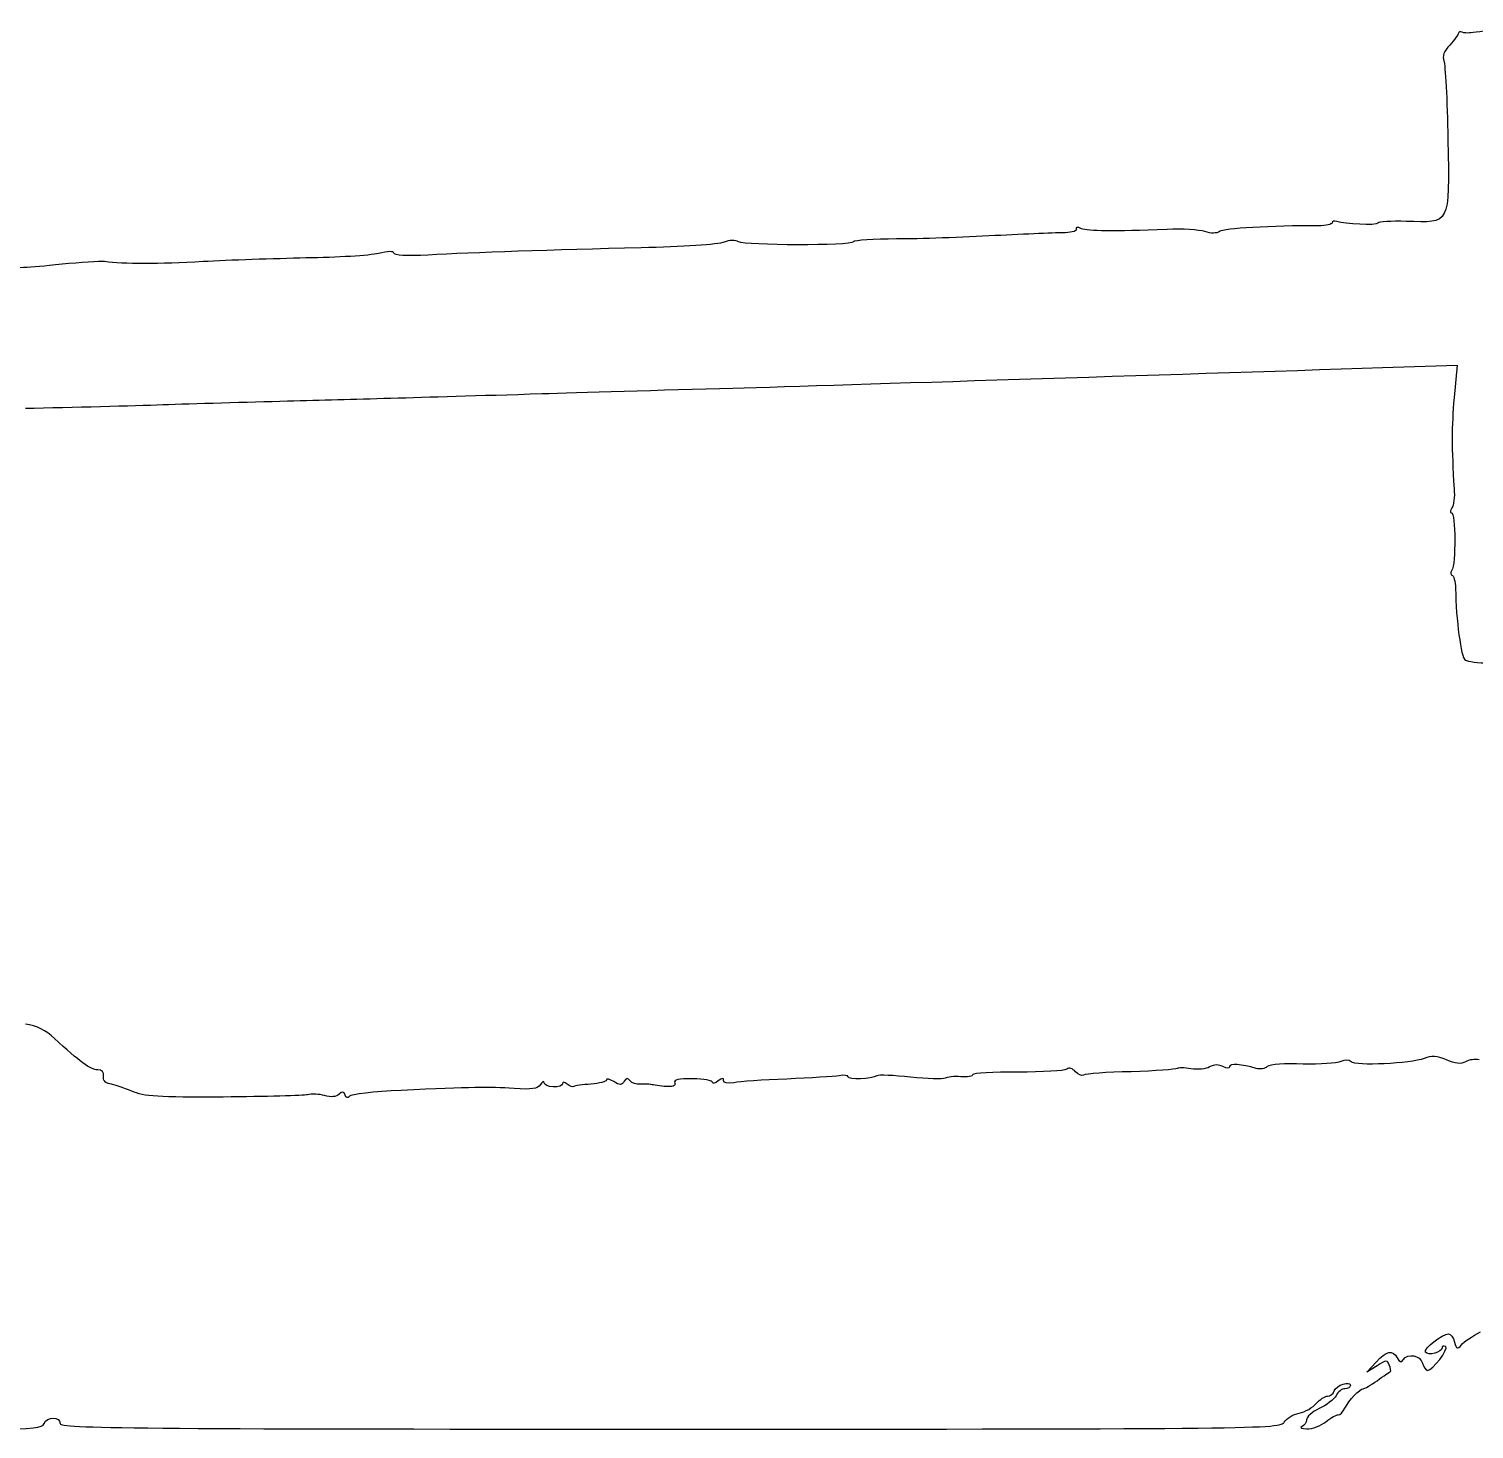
# Model space of a CAD drawing. Extents: x 0 to 69.4, y 0 to 30.3.
# Drawn here: x 20.74 to 27.59, y 0 to 6.63 of the extents above; entities that cross this region are included whole.
import ezdxf

# ---------------------------------------------------------------- set-up
doc = ezdxf.new("R2010")
doc.units = 0
doc.header["$MEASUREMENT"] = 0
doc.layers.get('0').update_dxf_attribs({"linetype": 'CONTINUOUS'})

msp = doc.modelspace()

# ---------------------------------------------------------------- linework, layer by layer
at = {"color": 0, "linetype": 'CONTINUOUS'}
for p, q in [((27.1536, 5.02718), (27.506, 5.03933)), ((27.506, 5.03933), (27.4921, 4.88488)), ((27.079, 0.26904), (27.1224, 0.31765)), ((27.1276, 0.30029), (27.079, 0.26904))]:
    msp.add_line(p, q, dxfattribs=at)
for points in [[(27.5129, 6.61035), (27.5129, 6.60514), (27.4939, 6.5791), (27.4713, 6.55479)], [(27.5303, 6.61556), (27.5199, 6.61903), (27.5129, 6.61729), (27.5129, 6.61035)], [(27.565, 6.61208), (27.5564, 6.61035), (27.5407, 6.61208), (27.5303, 6.61556)], [(27.7039, 6.63118), (27.6379, 6.62076), (27.5754, 6.61208), (27.565, 6.61208)], [(27.4713, 6.55479), (27.4435, 6.52528), (27.4349, 6.50097), (27.4435, 6.48014)], [(27.4435, 6.48014), (27.4504, 6.46278), (27.4592, 6.29443), (27.4626, 6.10693)], [(27.4626, 6.10693), (27.4696, 5.699), (27.4765, 5.71289), (27.2647, 5.71983)], [(25.7024, 5.68338), (25.7093, 5.67469), (25.685, 5.66775), (25.6503, 5.66601)], [(25.7267, 5.68511), (25.7076, 5.69379), (25.6972, 5.69379), (25.7024, 5.68338)], [(26.1329, 5.68164), (25.8743, 5.67122), (25.7597, 5.67296), (25.7267, 5.68511)], [(26.3118, 5.67122), (26.284, 5.6799), (26.2042, 5.68511), (26.1329, 5.68164)], [(26.8499, 5.699), (26.6294, 5.699), (26.3985, 5.68685), (26.3812, 5.67122)], [(26.914, 5.71289), (26.914, 5.70594), (26.8846, 5.699), (26.8499, 5.699)], [(26.9367, 5.71983), (26.9244, 5.72331), (26.914, 5.72157), (26.914, 5.71289)], [(27.1311, 5.71115), (27.1242, 5.699), (26.9731, 5.70594), (26.9367, 5.71983)], [(27.2647, 5.71983), (27.1953, 5.72157), (27.1346, 5.7181), (27.1311, 5.71115)], [(24.0342, 5.62088), (24.0099, 5.61046), (23.8328, 5.59831), (23.6418, 5.59483)], [(24.1036, 5.62261), (24.0881, 5.63303), (24.0603, 5.63129), (24.0342, 5.62088)], [(24.6469, 5.62261), (24.6365, 5.60351), (24.1332, 5.60525), (24.1036, 5.62261)], [(24.8518, 5.6365), (24.7442, 5.6365), (24.6522, 5.62956), (24.6469, 5.62261)], [(25.3171, 5.65213), (25.1694, 5.64344), (24.9594, 5.6365), (24.8518, 5.6365)], [(25.6503, 5.66601), (25.6139, 5.66601), (25.4646, 5.65907), (25.3171, 5.65213)], [(26.3812, 5.67122), (26.3674, 5.66254), (26.3412, 5.66081), (26.3118, 5.67122)], [(22.0536, 5.54622), (21.906, 5.54275), (21.6872, 5.53581), (21.5675, 5.52886)], [(22.3972, 5.56706), (22.3556, 5.55838), (22.2011, 5.54796), (22.0536, 5.54622)], [(22.4701, 5.56879), (22.4701, 5.57921), (22.4424, 5.57921), (22.3972, 5.56706)], [(22.6315, 5.56011), (22.5326, 5.5549), (22.4701, 5.55838), (22.4701, 5.56879)], [(23.6418, 5.59483), (23.2218, 5.58442), (22.8468, 5.57226), (22.6315, 5.56011)], [(20.8992, 5.51671), (20.7256, 5.49761), (20.6961, 5.49761), (20.5693, 5.50282)], [(21.1006, 5.52886), (21.0763, 5.5306), (20.986, 5.52539), (20.8992, 5.51671)], [(21.5675, 5.52886), (21.3574, 5.51671), (21.1907, 5.51671), (21.1006, 5.52886)], [(24.0758, 4.93001), (24.6122, 4.94564), (26.1329, 4.99419), (27.1536, 5.02718)], [(23.1732, 4.90397), (23.3364, 4.90918), (23.7425, 4.92133), (24.0758, 4.93001)], [(21.3765, 4.85189), (21.5154, 4.8571), (21.781, 4.86404), (21.9668, 4.86925)], [(21.9668, 4.86925), (22.2931, 4.87793), (22.5449, 4.88488), (23.1732, 4.90397)], [(27.4921, 4.88488), (27.48, 4.74425), (27.48, 4.6505), (27.4921, 4.45264)], [(20.7256, 4.83453), (20.946, 4.83974), (21.2376, 4.84668), (21.3765, 4.85189)], [(27.4921, 4.45264), (27.4956, 4.41444), (27.4904, 4.37278), (27.4817, 4.36236)], [(27.4817, 4.36236), (27.4731, 4.35021), (27.4713, 4.33979), (27.48, 4.33979)], [(27.48, 4.33979), (27.499, 4.33979), (27.5008, 4.095), (27.4817, 4.06722)], [(27.4817, 4.06722), (27.4731, 4.05507), (27.4747, 4.04465), (27.4817, 4.04465)], [(27.4817, 4.04465), (27.4904, 4.04465), (27.4974, 4.01519), (27.499, 3.98047)], [(27.499, 3.98047), (27.5008, 3.83464), (27.5251, 3.65408), (27.5442, 3.64193)], [(27.5442, 3.64193), (27.5564, 3.63499), (27.6067, 3.62804), (27.6588, 3.62804)], [(20.8626, 1.85047), (20.8228, 1.88867), (20.7793, 1.9095), (20.7256, 1.91818)], [(21.0675, 1.70117), (21.0346, 1.70117), (20.9825, 1.73936), (20.8626, 1.85047)], [(25.6989, 1.69249), (25.685, 1.70811), (25.6694, 1.71332), (25.6572, 1.70464)], [(26.2458, 1.70638), (26.2146, 1.71158), (26.185, 1.71158), (26.1799, 1.70811)], [(26.3343, 1.71506), (26.3169, 1.70464), (26.2771, 1.70117), (26.2458, 1.70638)], [(26.3968, 1.71679), (26.3778, 1.72721), (26.3551, 1.72721), (26.3343, 1.71506)], [(26.4281, 1.71679), (26.4281, 1.70638), (26.4176, 1.70638), (26.3968, 1.71679)], [(26.5547, 1.70811), (26.4853, 1.72894), (26.4281, 1.73242), (26.4281, 1.71679)], [(26.6068, 1.71679), (26.5964, 1.70638), (26.5721, 1.7029), (26.5547, 1.70811)], [(26.7769, 1.72894), (26.6919, 1.73242), (26.6207, 1.72721), (26.6068, 1.71679)], [(26.9557, 1.7411), (26.9367, 1.73242), (26.8568, 1.72721), (26.7769, 1.72894)], [(27.0043, 1.73936), (26.9939, 1.74978), (26.9749, 1.74978), (26.9557, 1.7411)], [(27.3497, 1.75499), (27.2874, 1.73068), (27.0251, 1.71853), (27.0043, 1.73936)], [(27.4557, 1.74804), (27.4106, 1.76714), (27.3844, 1.76888), (27.3497, 1.75499)], [(27.546, 1.73936), (27.5251, 1.72721), (27.4974, 1.73068), (27.4557, 1.74804)], [(27.6101, 1.74804), (27.5911, 1.75325), (27.5633, 1.74978), (27.546, 1.73936)], [(21.0953, 1.67165), (21.0987, 1.69075), (21.0883, 1.70117), (21.0675, 1.70117)], [(21.1249, 1.63525), (21.104, 1.63872), (21.0918, 1.65261), (21.0953, 1.67165)], [(23.1818, 1.64046), (23.1818, 1.65087), (23.1732, 1.64567), (23.1644, 1.63178)], [(23.2912, 1.63351), (23.2774, 1.64567), (23.2686, 1.6474), (23.2686, 1.63525)], [(23.4769, 1.65261), (23.4769, 1.64567), (23.444, 1.63699), (23.404, 1.63351)], [(23.5117, 1.64567), (23.4926, 1.65776), (23.4769, 1.66124), (23.4769, 1.65261)], [(23.5619, 1.6474), (23.5499, 1.62831), (23.5412, 1.62657), (23.5117, 1.64567)], [(23.5897, 1.64914), (23.5793, 1.66471), (23.5724, 1.66471), (23.5619, 1.6474)], [(23.6383, 1.63351), (23.6193, 1.63178), (23.5967, 1.63872), (23.5897, 1.64914)], [(23.8867, 1.6595), (23.8189, 1.6595), (23.7946, 1.65435), (23.8015, 1.63872)], [(23.9804, 1.64219), (23.9804, 1.65087), (23.9387, 1.65776), (23.8867, 1.6595)], [(24.0064, 1.64914), (23.9925, 1.63699), (23.9804, 1.63351), (23.9804, 1.64219)], [(24.0325, 1.65087), (24.0325, 1.66471), (24.0256, 1.66471), (24.0064, 1.64914)], [(24.0811, 1.64046), (24.0499, 1.63525), (24.0325, 1.63872), (24.0325, 1.65087)], [(24.3311, 1.65776), (24.22, 1.65435), (24.1071, 1.64567), (24.0811, 1.64046)], [(24.5793, 1.67339), (24.555, 1.66992), (24.4439, 1.66297), (24.3311, 1.65776)], [(24.6226, 1.66818), (24.6226, 1.67513), (24.6036, 1.6786), (24.5793, 1.67339)], [(24.7581, 1.67339), (24.7321, 1.65776), (24.6226, 1.65261), (24.6226, 1.66818)], [(24.9178, 1.66644), (24.8379, 1.67513), (24.7668, 1.6786), (24.7581, 1.67339)], [(25.081, 1.66124), (25.0706, 1.65608), (24.9976, 1.65776), (24.9178, 1.66644)], [(25.1556, 1.66818), (25.1243, 1.67165), (25.0914, 1.66818), (25.081, 1.66124)], [(25.2129, 1.6786), (25.2129, 1.66992), (25.1868, 1.66644), (25.1556, 1.66818)], [(25.4264, 1.69075), (25.3083, 1.69249), (25.2129, 1.68554), (25.2129, 1.6786)], [(25.6572, 1.70464), (25.6468, 1.69596), (25.5426, 1.69075), (25.4264, 1.69075)], [(25.7371, 1.67686), (25.7285, 1.67165), (25.7111, 1.6786), (25.6989, 1.69249)], [(25.9628, 1.69249), (25.8482, 1.69075), (25.7458, 1.68207), (25.7371, 1.67686)], [(26.1799, 1.70811), (26.1746, 1.7029), (26.0774, 1.69596), (25.9628, 1.69249)], [(21.2289, 1.60053), (21.1907, 1.61615), (21.1439, 1.63178), (21.1249, 1.63525)], [(21.6629, 1.57275), (21.3539, 1.57101), (21.2879, 1.57449), (21.2289, 1.60053)], [(22.0622, 1.58317), (22.0432, 1.57969), (21.8643, 1.57449), (21.6629, 1.57275)], [(22.1421, 1.57969), (22.1178, 1.58664), (22.0814, 1.58837), (22.0622, 1.58317)], [(22.2097, 1.5849), (22.1976, 1.57275), (22.1715, 1.57101), (22.1421, 1.57969)], [(22.2393, 1.58143), (22.234, 1.60053), (22.2271, 1.60053), (22.2097, 1.5849)], [(22.2601, 1.57622), (22.2532, 1.56581), (22.2444, 1.56754), (22.2393, 1.58143)], [(22.5049, 1.604), (22.3764, 1.59879), (22.2653, 1.5849), (22.2601, 1.57622)], [(23.0396, 1.61268), (22.9181, 1.62136), (22.8433, 1.61962), (22.5049, 1.604)], [(23.1644, 1.63178), (23.1524, 1.61094), (23.1228, 1.60747), (23.0396, 1.61268)], [(23.2253, 1.62136), (23.201, 1.62136), (23.1818, 1.63178), (23.1818, 1.64046)], [(23.2686, 1.63525), (23.2686, 1.62657), (23.2496, 1.61962), (23.2253, 1.62136)], [(23.3225, 1.6231), (23.319, 1.61789), (23.3051, 1.6231), (23.2912, 1.63351)], [(23.404, 1.63351), (23.3642, 1.63178), (23.3276, 1.62657), (23.3225, 1.6231)], [(23.6853, 1.63178), (23.68, 1.63351), (23.6592, 1.63351), (23.6383, 1.63351)], [(23.7512, 1.6231), (23.72, 1.62657), (23.6904, 1.63178), (23.6853, 1.63178)], [(23.8015, 1.63872), (23.8068, 1.62483), (23.7911, 1.61962), (23.7512, 1.6231)], [(27.3567, 0.36453), (27.3463, 0.38015), (27.4365, 0.45133), (27.4661, 0.45133)], [(27.4661, 0.45133), (27.4747, 0.45133), (27.4886, 0.43397), (27.4939, 0.4114)], [(27.4939, 0.4114), (27.5025, 0.37842), (27.5078, 0.37668), (27.5268, 0.39925)], [(27.5268, 0.39925), (27.5372, 0.41314), (27.5789, 0.44092), (27.6171, 0.46002)], [(27.1224, 0.31765), (27.1728, 0.37147), (27.2006, 0.37668), (27.2231, 0.33675)], [(27.2508, 0.32807), (27.2717, 0.36106), (27.3325, 0.35064), (27.3428, 0.31245)], [(27.4349, 0.38536), (27.4349, 0.36279), (27.3689, 0.34543), (27.3567, 0.36453)], [(27.3654, 0.27772), (27.3897, 0.27772), (27.4678, 0.38015), (27.4522, 0.39057)], [(27.4522, 0.39057), (27.4418, 0.39578), (27.4349, 0.39404), (27.4349, 0.38536)], [(27.1849, 0.30377), (27.1762, 0.32807), (27.171, 0.32807), (27.1276, 0.30029)], [(27.1901, 0.27252), (27.1936, 0.27425), (27.1918, 0.28814), (27.1849, 0.30377)], [(27.2231, 0.33675), (27.2335, 0.31765), (27.2422, 0.31418), (27.2508, 0.32807)], [(27.3428, 0.31245), (27.3481, 0.29335), (27.3585, 0.27772), (27.3654, 0.27772)], [(26.9244, 0.18056), (26.9349, 0.20833), (27.0008, 0.2309), (27.0008, 0.2066)], [(27.0008, 0.2066), (27.0008, 0.19792), (26.9887, 0.19097), (26.9749, 0.19097)], [(27.0617, 0.19097), (27.0668, 0.19097), (27.0964, 0.20833), (27.1276, 0.22917)], [(27.1276, 0.22917), (27.1589, 0.25168), (27.1867, 0.27078), (27.1901, 0.27252)], [(26.8394, 0.12153), (26.8568, 0.14062), (26.8793, 0.15625), (26.8932, 0.15625)], [(26.9332, 0.15799), (26.9228, 0.14062), (26.8881, 0.11285), (26.8533, 0.09722)], [(26.8932, 0.15625), (26.9054, 0.15625), (26.9193, 0.16667), (26.9244, 0.18056)], [(26.9749, 0.19097), (26.961, 0.19097), (26.9418, 0.17708), (26.9332, 0.15799)], [(26.9749, 0.09896), (26.9939, 0.13715), (27.0443, 0.19097), (27.0617, 0.19097)], [(26.6867, 0.03299), (26.6971, 0.05035), (26.7283, 0.06944), (26.7579, 0.07465)], [(26.7579, 0.07465), (26.7857, 0.0816), (26.8239, 0.10243), (26.8394, 0.12153)], [(26.8533, 0.09722), (26.8204, 0.0816), (26.7926, 0.05729), (26.7926, 0.0434)], [(26.8846, 0.03472), (26.9106, 0.05556), (26.9367, 0.06944), (26.9436, 0.06771)], [(26.9436, 0.06771), (26.9506, 0.06597), (26.9661, 0.07986), (26.9749, 0.09896)], [(20.5658, 0.00174), (20.7638, 0), (20.8071, 0.00521), (20.814, 0.02604)], [(20.814, 0.02604), (20.8279, 0.06076), (20.8904, 0.06076), (20.8904, 0.02604)], [(20.8904, 0.02604), (20.8904, 0.00347), (21.2237, 0), (23.7807, 0)], [(23.7807, 0), (26.5843, 0), (26.6711, 0.00174), (26.6867, 0.03299)], [(26.7718, 0.01215), (26.7596, 0.00694), (26.77, 0.00174), (26.7943, 0.00174)], [(26.7926, 0.0434), (26.7926, 0.03125), (26.7822, 0.01562), (26.7718, 0.01215)], [(26.7943, 0.00174), (26.8204, 0), (26.8603, 0.01562), (26.8846, 0.03472)]]:
    msp.add_open_spline(points, degree=3, dxfattribs=at)

doc.saveas('drawing.dxf')
